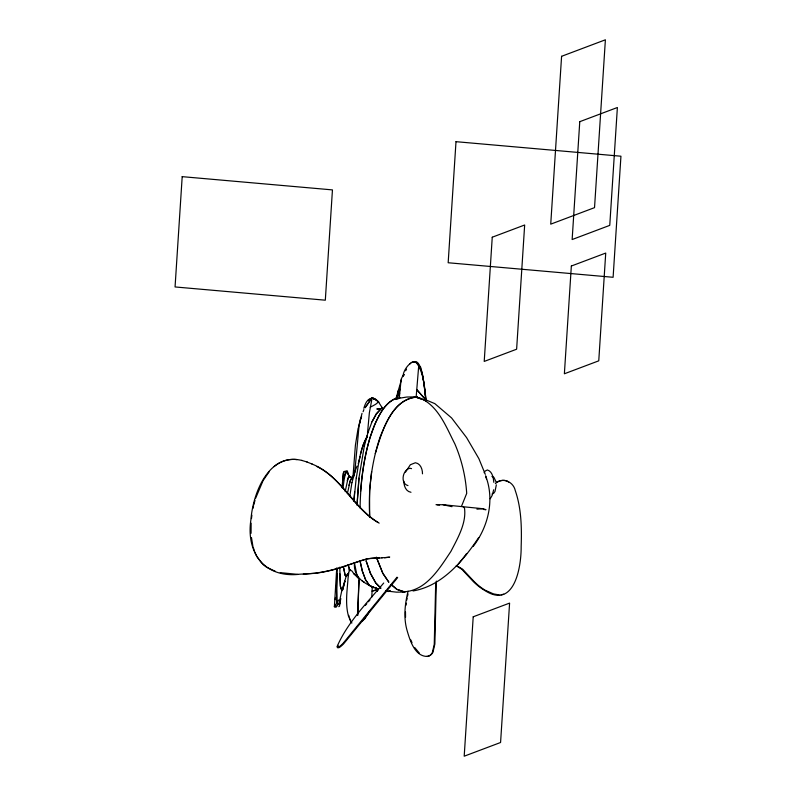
<?xml version="1.0" encoding="UTF-8"?>
<svg xmlns="http://www.w3.org/2000/svg" width="796" height="796" viewBox="0 0 796 796"><rect width="100%" height="100%" fill="white"/><g stroke="black" fill="none" stroke-linecap="round" stroke-linejoin="round"><path stroke-width="1.19" d="M340.111 598.403L341.802 590.662L340.38 586.184L339.773 567.15M342.857 480.277C343.225 477.978 342.121 469.54 346.061 471.53M357.653 615.437L359.066 580.533M405.492 611.985L405.552 617.288M357.683 605.239L357.523 615.447L359.006 578.931L356.379 575.269L354.399 574.662L352.18 571.22L349.374 569.329L348.728 573.22A25.502 4.109 -85.6 0 0 348.081 578.025C347.136 591.02 344.937 604.582 348.807 617.268M420.198 368.259C417.313 353.215 403.9 366.936 403.094 375.603M371.792 597.06L372.269 586.811C361.722 581.906 353.563 576.105 354.419 562.802L356.797 574.423L358.867 578.811M360.09 508.017C360.429 484.465 363.275 460.884 369.841 438.228C374.946 423.89 380.19 407.443 393.95 399.095L406.865 397.025L417.223 396.856M338.807 599.945L334.38 606.811L336.748 567.896M337.245 568.384L336.41 588.662L336.827 603.587L339.832 603.796L340.419 600.065M336.927 573.329L336.837 603.577L339.832 603.786L340.827 598.572M357.006 504.953L358.936 478.098L364.319 445.999M357.066 504.962L358.996 478.107M352.956 477.033L354.449 472.824L352.956 477.033L355.404 445.213L358.071 428.507M251.138 523.171L251.068 533.3M399.293 398.119L401.114 379.314L402.746 375.951M354.797 472.038L359.086 425.392L362.011 413.363M416.139 397.194L418.328 398.01L416.139 397.194L418.696 366.11L416.567 362.926L414.169 361.702M367.493 433.332L369.364 412.786L372.08 398.169L375.215 398.806L378.896 402.159M354.648 491.62L353.872 501.152L356.24 477.908M496.336 484.854L495.003 491.45L493.669 493.331L492.087 493.988M341.932 487.709L343.673 472.038L343.434 473.63M335.265 599.696L335.494 597.418M360.588 491.44C362.339 468.446 366.21 445.392 374.926 423.93C380.17 413.552 386.358 399.333 399.542 398.08M378 589.09L378.717 588.811M371.603 471.59L369.573 490.535L369.623 517.042M339.832 603.796L339.524 606.144L338.758 606.681M251.466 518.594L251.894 515.151M406.06 605.179L406.318 603.159M342.976 488.535C343.275 487.202 345.285 464.058 348.091 474.267C347.563 467.72 343.812 475.202 344.499 477.958M346.688 472.705L346.867 471.64L346.26 470.824L345.802 471.222M367.374 435.233L366.2 439.482M349.842 496.037L351.912 482.665M347.384 493.629L350.2 480.884L351.424 478.147L354.111 475.62M356.28 477.918C358.807 463.799 359.882 448.566 367.374 436.019M345.175 491.6L348.26 477.292L349.205 476.257L352.419 477.56M346.598 472.814L346.867 471.64L350.001 477.421L349.205 476.257L347.225 480.486M358.349 427.91L360.459 418.985M334.758 604.224C333.902 611.149 340.598 602.721 339.832 599.308M406.796 600.085L407.174 598.025M253.068 508.286L253.516 505.997M352.091 478.913L352.26 478.107L351.991 478.814M407.572 595.975L408 593.945M347.106 471.73L347.355 470.904L347.583 471.64M359.792 423.243L360.21 421.313M351.931 482.665L355.484 470.048M408.069 591.209C404.806 604.313 403.323 618.263 407.343 631.387C410.288 641.307 415.174 656.879 427.81 656.441A38.029 16.189 64 0 0 432.308 652.68L434.248 644.362L435.72 582.433M396.309 398.428L396.746 396.587M493.689 489.769L492.097 495.54L490.207 498.803M253.805 504.873L254.989 500.376M378.279 589.707L375.802 588.005M364.369 446.019L367.941 432.636M358.23 463.71L360.19 456.526M360.508 454.337L362.986 445.372L367.523 435.8M348.956 485.401L350.21 480.893L352.389 477.52M397.821 392.498L398.428 390.299M378.339 588.96L372.269 586.811L372.339 587.468M361.593 416.189L360.906 419.024M375.254 453.561C381.971 432.228 390.547 399.144 417.482 397.015C396.667 397.801 386.846 420.397 380.09 437.034C371.503 462.685 368.14 490.057 369.732 517.032M337.982 645.357L337.763 647.854L339.156 647.596A38.029 4.925 -55.7 0 0 343.643 643.825L397.652 577.588M353.354 476.306L354.817 471.61M255.655 498.167L263.098 480.585L269.366 471.481M363.832 408.298C365.095 404.169 366.976 398.796 371.951 398.149C380.249 401.124 380.04 402.448 370.15 407.204M363.105 411.691L363.891 409.562M367.981 432.656L372.001 421.771L376.339 413.82L380.806 409.084L376.359 413.83L372.03 421.79M378.07 589.199L372.021 591.149L377.921 589.677A130.445 93.46 -10.4 0 0 377.304 591.358M355.135 470.963L357.056 466.038M348.19 565.021L350.011 570.822L350.021 569.628M405.502 472.137L410.338 464.745L415.373 462.755C420.517 463.461 422.567 469.272 422.487 473.829M419.114 366.648C421.989 368.618 422.676 377.642 423.761 381.891A117.709 37.73 -84.3 0 1 425.074 391.294A95.341 30.566 -84.3 0 1 425.86 399.582L426.139 400.766L422.885 376.001L420.736 367.503L420.238 366.26L419.761 366.518M402.945 376.617L403.851 374.548M339.763 573.677L340.389 586.184L341.802 590.662L346.16 576.404L348.121 573.707M356.379 575.269L356.051 576.005L357.782 577.747M373.364 587.776L369.414 585.339L365.603 579.856L362.339 571.2L359.981 560.872M403.662 375.652L404.169 374.578M461.571 506.117L466.705 493.371C465.63 476.306 461.571 459.551 454.834 443.85C445.999 426.716 438.009 404.736 418.537 397.483M369.563 611.408L364.578 619.079M368.329 613.029L369.264 611.378M484.147 472.734L485.092 471.103L487.371 469.939C492.445 471.521 493.371 477.779 493.809 482.336M413.015 590.96C442.337 585.856 463.003 561.031 478.704 537.529M473.202 546.444C488.316 526.634 494.873 499.629 485.6 475.849L486.565 479.043M364.24 618.144L364.598 617.606M367.861 613.845L364.817 618.193A142.773 31.462 -85 0 1 361.633 621.517M395.751 399.234L399.622 393.413L395.821 399.214L399.97 389.244L396.119 398.129L401.512 379.413M348.529 572.991L345.852 576.035M365.881 616.094L366.966 614.572M465.491 555.18L466.735 553.568L458.446 563.976M397.035 577.17L343.026 643.397A38.029 4.925 -55.7 0 1 338.539 647.168L336.927 646.939C347.364 622.621 366.807 603.089 383.702 583.03M365.314 605.477L366.837 603.647M363.961 619.517L362.001 621.547M368.399 601.776L369.991 599.885M368.289 400.657L371.274 398.318L373.881 398.318L374.13 399.473M362.926 619.975L363.404 619.467M409.811 364.031L410.607 363.195M399.96 397.572L399.413 398.06M347.305 575.538L346.031 576.334M274.043 466.605C280.311 461.143 288.799 458.566 297.047 459.571M495.351 483.64C502.455 476.874 513.33 481.48 515.291 490.635C521.45 508.554 521.778 527.877 521.161 546.633C521.33 567.2 514.296 609.965 484.386 590.234A177.2 77.819 -89.2 0 1 477.202 585.11A173.598 76.237 -89.2 0 1 473.222 581.468L461.869 569.289L456.227 565.827M397.612 399.114L398.169 398.806M411.423 362.548L414.01 361.702M370.667 398.826L372.697 398.199M496.236 482.495C499.948 480.247 505.022 479.152 508.714 482.058M372.259 586.821L375.364 587.906M389.722 557.021L384.518 557.777M389.284 557.329L381.762 557.767M501.092 594.781L503.729 594.184M416.159 396.886L425.94 400.696M426.636 656.402L428.427 656.143A38.029 16.189 64 0 0 432.915 652.382L434.865 644.054L436.337 581.09M413.93 361.872L414.756 361.772M483.63 509.46L486.008 509.699L483.013 508.724L476.943 509.161M381.393 408.686L376.816 408.995L381.204 408.706M303.316 574.224L314.748 573.21A177.2 158.155 -74.5 0 0 330.211 570.354A173.598 154.941 -74.5 0 0 338.937 567.976L367.354 558.702L382.17 557.877M379.394 557.847C365.255 557.16 352.558 564.274 339.335 568.095A173.598 154.941 -74.5 0 1 325.763 571.548A177.2 158.155 -74.5 0 1 315.156 573.329L297.415 574.334L280.242 572.642M435.999 504.704L443.064 504.734L483.013 508.724M297.823 574.443C263.556 577.448 245.964 551.817 250.919 519.639C252.959 493.192 268.74 452.078 302.132 460.506M334.33 606.691L336.579 606.851L336.489 606.114M402.348 591.846C425.711 591.697 439.253 568.802 450.894 551.429C457.66 538.285 466.675 523.002 464.466 507.918L463.043 506.734M402.617 591.806L404.865 592.025L396.886 589.348L391.314 584.622M437.193 504.823L439.571 505.062M499.172 594.901L493.48 593.915L485.232 590.244A177.2 77.819 -89.2 0 1 480.286 586.911A173.598 76.237 -89.2 0 1 474.058 581.478L462.705 569.299L457.063 565.837M421.203 399.095L418.696 398.179M451.999 506.674L443.064 504.734M411.552 468.635L409.92 468.257C402.557 469.55 400.03 483.58 407.97 485.59M386.06 590.96L396.478 592.154L404.865 592.025L396.876 589.378L391.294 584.652M414.885 361.772L417.293 362.996L419.472 366.19M301.724 460.387L307.256 462.058M375.682 588.005L378.07 588.751M410.985 492.276C405.841 491.57 403.791 485.759 403.88 481.202M373.404 398.298L378.289 401.662L382.558 408.288M275.466 571.389L266.471 567.18L262.7 564.235M306.848 461.949L312.301 464.128M425.482 399.731L434.815 403.622L451.581 417.93L466.615 437.651L478.884 458.665L485.301 474.356M491.938 476.456L493.898 477.341L496.017 481.749M424.417 400L426.139 400.766M311.903 464.008C340.678 475.212 352.757 506.962 378.12 522.465M373.593 587.478L369.404 585.349L365.623 579.846L362.369 571.19L360.021 560.862M379.175 523.141C354.14 509.37 342.877 479.172 316.778 466.456M362.23 581L364.299 582.135M353.931 573.448L354.817 574.622M419.392 653.128L414.646 647.476M380.816 588.125L375.682 582.881L370.409 573.369L366.07 560.842M380.826 588.105L375.712 582.851L370.458 573.349L366.13 560.822M261.884 563.339L256.7 556.404L254.501 551.429M351.832 623.119L349.335 618.343M350.927 621.308L351.613 622.313M350.27 619.676L350.519 620.174M381.99 407.393L382.319 408.069M350.27 620.154L349.434 617.776M410.835 639.954L412.01 642.651M349.673 570.513L348.19 565.011M253.168 546.961L254.173 550.315M348.748 615.348L349.076 616.582M349.374 569.329L349.683 570.483M252.839 545.847L251.486 537.608M418.626 366.409C424.089 375.473 424.626 389.393 425.671 400.736M372.836 398.358A3.264 0.716 -85 0 1 372.986 398.249M405.661 370.797A89.172 25.631 -84.5 0 1 406.547 369.125M182.194 176.652L175.06 286.948L325.315 300.191L332.449 189.896L182.194 176.652M455.999 141.678L448.168 262.75L613.109 277.287L620.94 156.215L455.999 141.678M492.246 237.218L484.217 361.424L516.624 349.215L524.663 224.999L492.246 237.218M473.212 616.8L464.197 756.2L500.575 742.499L509.589 603.099L473.212 616.8M561.588 56.307L550.732 224.154L594.532 207.647L605.388 39.8L561.588 56.307M579.767 121.679L572.145 239.536L609.756 225.368L617.378 107.51L579.767 121.679M571.349 266.023L564.374 373.782L598.761 360.827L605.726 253.068L571.349 266.023M344.897 581.199L342.748 589.627L341.802 590.662L342.748 589.627L344.907 581.199M349.205 476.257L349.016 476.993L349.205 476.257M371.782 398.119L365.155 407.661L371.782 398.119M390.368 591.07L388.14 591.488L385.98 590.662L388.14 591.488L390.378 591.08M346.16 576.404L345.136 575.369L343.623 567.817L345.146 575.369L346.16 576.404M425.661 399.731L416.666 389.483L425.591 399.731M388.766 582.115L382.816 573.379L376.329 557.13L382.876 573.339L388.796 582.075"/></g></svg>
